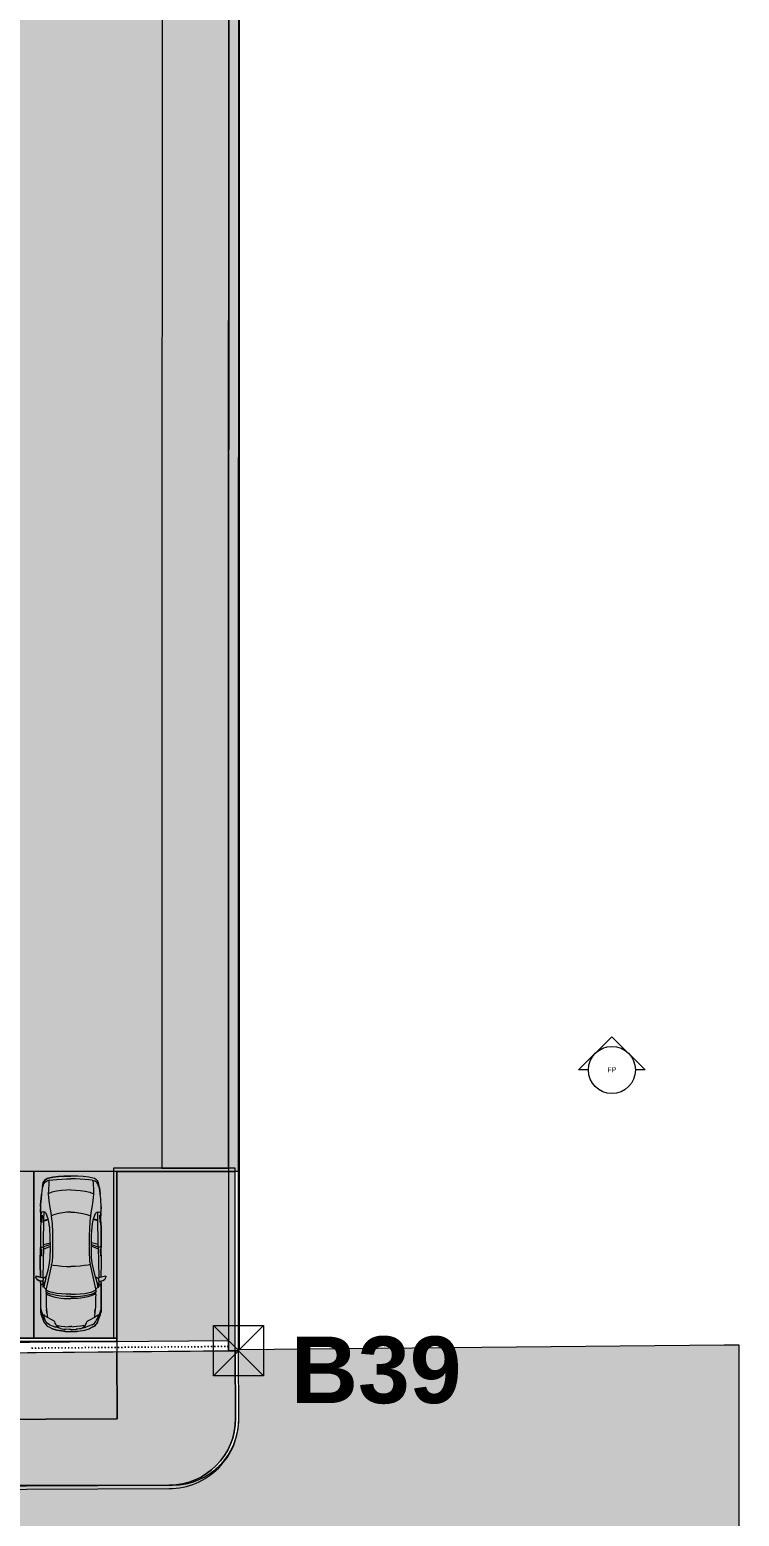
# Model space of a CAD drawing. Header units: millimetres. Extents: x 141848 to 1648660, y -465012 to -151356.
# Drawn here: x 466618 to 487920, y -276038 to -231406 of the extents above; entities that cross this region are included whole.
import ezdxf

# ---------------------------------------------------------------- set-up
doc = ezdxf.new("R2010")
doc.units = ezdxf.units.MM
doc.header["$MEASUREMENT"] = 0
doc.linetypes.add('Points tirets', pattern=[335.138881, 176.388884, -88.194442, 0, -70.555556])
doc.linetypes.add('Wipeout_Contour', pattern=[1000, 0, -1000])
for name, color, linetype in [('Divers - Dessin général', 7, 'Continuous'), ('Extérieur - Environnement', 7, 'Continuous'), ('Marques - Façades', 7, 'Continuous'), ('Sols_ Dalles', 7, 'Continuous'), ('Structure - Murs extérieurs', 7, 'Continuous'), ('Textes - 1_100', 7, 'Continuous'), ('TopoAlt', 7, 'Continuous')]:
    doc.layers.add(name, color=color, linetype=linetype)
doc.styles.add('STYLE_GENERE_2', font='')
doc.styles.add('STYLE_GENERE_3', font='')
doc.styles.get('STYLE_GENERE_2').set_extended_font_data('Arial')
doc.styles.get('STYLE_GENERE_3').set_extended_font_data('Arial', bold=True)

# ---------------------------------------------------------------- blocks, each defined once
blk = doc.blocks.new('Garde-corps_3_1')
at = {"color": 7, "linetype": 'Continuous', "lineweight": 5}
for p, q in [((466702, -270988), (466672, -270988)), ((466687, -270968), (466687, -271008)), ((466802, -270987), (466772, -270987)), ((466787, -270967), (466787, -271007)), ((466901, -270986), (466871, -270987)), ((466886, -270966), (466887, -271006)), ((467001, -270985), (466971, -270986)), ((466986, -270966), (466986, -271006)), ((467101, -270985), (467071, -270985)), ((467086, -270965), (467086, -271005)), ((467201, -270984), (467171, -270984)), ((467186, -270964), (467186, -271004)), ((467301, -270983), (467271, -270983)), ((467285, -270963), (467286, -271003)), ((467400, -270982), (467370, -270982)), ((467385, -270962), (467385, -271002)), ((467500, -270981), (467470, -270982)), ((467485, -270961), (467485, -271001)), ((467600, -270981), (467570, -270981)), ((467585, -270961), (467585, -271001)), ((467700, -270980), (467670, -270980)), ((467684, -270960), (467685, -271000)), ((467799, -270979), (467769, -270979)), ((467784, -270959), (467784, -270999)), ((467899, -270978), (467869, -270978)), ((467884, -270958), (467884, -270998)), ((467999, -270977), (467969, -270978)), ((467984, -270957), (467984, -270997)), ((468099, -270976), (468069, -270977)), ((468083, -270957), (468084, -270997)), ((468198, -270976), (468168, -270976)), ((468183, -270956), (468183, -270996)), ((468298, -270975), (468268, -270975)), ((468283, -270955), (468283, -270995)), ((468398, -270974), (468368, -270974)), ((468383, -270954), (468383, -270994)), ((468498, -270973), (468468, -270973)), ((468482, -270953), (468483, -270993)), ((468597, -270972), (468567, -270973)), ((468582, -270952), (468583, -270992)), ((468697, -270972), (468667, -270972)), ((468682, -270952), (468682, -270992)), ((468797, -270971), (468767, -270971)), ((468782, -270951), (468782, -270991)), ((468897, -270970), (468867, -270970)), ((468881, -270950), (468882, -270990)), ((468996, -270969), (468966, -270969)), ((468981, -270949), (468982, -270989)), ((469096, -270968), (469066, -270969)), ((469081, -270948), (469081, -270988)), ((469196, -270967), (469166, -270968)), ((469181, -270948), (469181, -270988)), ((469296, -270967), (469266, -270967)), ((469280, -270947), (469281, -270987)), ((469395, -270966), (469365, -270966)), ((469380, -270946), (469381, -270986)), ((469495, -270965), (469465, -270965)), ((469480, -270945), (469480, -270985)), ((469595, -270964), (469565, -270964)), ((469580, -270944), (469580, -270984)), ((469695, -270963), (469665, -270964)), ((469679, -270943), (469680, -270983)), ((469794, -270963), (469764, -270963)), ((469779, -270943), (469780, -270983)), ((469894, -270962), (469864, -270962)), ((469879, -270942), (469879, -270982)), ((469994, -270961), (469964, -270961)), ((469979, -270941), (469979, -270981)), ((470094, -270960), (470064, -270960)), ((470079, -270940), (470079, -270980)), ((470193, -270959), (470163, -270959)), ((470178, -270939), (470179, -270979)), ((470293, -270958), (470263, -270959)), ((470278, -270939), (470278, -270979)), ((470393, -270958), (470363, -270958)), ((470378, -270938), (470378, -270978)), ((470493, -270957), (470463, -270957)), ((470478, -270937), (470478, -270977)), ((470592, -270956), (470562, -270956)), ((470577, -270936), (470578, -270976)), ((470692, -270955), (470662, -270955)), ((470677, -270935), (470677, -270975)), ((470792, -270954), (470762, -270955)), ((470777, -270934), (470777, -270974)), ((470892, -270954), (470862, -270954)), ((470877, -270934), (470877, -270974)), ((470991, -270953), (470961, -270953)), ((470976, -270933), (470977, -270973)), ((471091, -270952), (471061, -270952)), ((471076, -270932), (471076, -270972)), ((471191, -270951), (471161, -270951)), ((471176, -270931), (471176, -270971)), ((471291, -270950), (471261, -270950)), ((471276, -270930), (471276, -270970)), ((471391, -270949), (471361, -270950)), ((471375, -270930), (471376, -270970)), ((471490, -270949), (471460, -270949)), ((471475, -270929), (471475, -270969)), ((471590, -270948), (471560, -270948)), ((471575, -270928), (471575, -270968)), ((471690, -270947), (471660, -270947)), ((471675, -270927), (471675, -270967)), ((471790, -270946), (471760, -270946)), ((471774, -270926), (471775, -270966)), ((471889, -270945), (471859, -270946)), ((471874, -270925), (471874, -270965)), ((471989, -270944), (471959, -270945)), ((471974, -270925), (471974, -270965)), ((472089, -270944), (472059, -270944)), ((472074, -270924), (472074, -270964)), ((472189, -270943), (472159, -270943)), ((472173, -270923), (472174, -270963)), ((472288, -270942), (472258, -270942)), ((472273, -270922), (472273, -270962)), ((472388, -270941), (472358, -270941)), ((472373, -270921), (472373, -270961)), ((472488, -270940), (472458, -270941)), ((472473, -270921), (472473, -270961))]:
    blk.add_line(p, q, dxfattribs=at)
at = {"color": 7, "linetype": 'Points tirets', "lineweight": 5}
blk.add_line((472553, -270940), (472588, -270940), dxfattribs=at)
at = {"color": 7, "linetype": 'Continuous', "lineweight": 5, "flags": 128}
blk.add_lwpolyline([(472573, -270960), (472575, -270959), (472578, -270958), (472580, -270957), (472582, -270955), (472584, -270952), (472586, -270950), (472587, -270946), (472587, -270943), (472588, -270940), (472587, -270936), (472587, -270933), (472585, -270930), (472584, -270927), (472582, -270924), (472580, -270922), (472578, -270921), (472575, -270920), (472572, -270920), (472570, -270920), (472567, -270921), (472565, -270922), (472563, -270924), (472561, -270927), (472560, -270930), (472558, -270933), (472558, -270936), (472558, -270940), (472558, -270943), (472559, -270947), (472560, -270950), (472561, -270953), (472563, -270955), (472565, -270957), (472568, -270959), (472570, -270959)], close=True, dxfattribs=at)
blk = doc.blocks.new('Façade_2_1', base_point=(359540, -262638))
at = {"layer": 'Marques - Façades', "color": 7, "linetype": 'Continuous', "lineweight": 5}
for p, q in [((483097, -262638), (484097, -261638)), ((484097, -261638), (485097, -262638)), ((483390, -262638), (483097, -262638)), ((485097, -262638), (484804, -262638))]:
    blk.add_line(p, q, dxfattribs=at)
blk.add_circle((484097, -262638), 707, dxfattribs=at)
at = {"layer": 'Marques - Façades', "color": 7, "lineweight": 5, "insert": (484228, -262705), "char_height": 150, "attachment_point": 9, "style": 'STYLE_GENERE_2'}
blk.add_mtext('\\A1;{\\pqr;\\pt0;\\fArial|b0|i0|c0|p38;FP}', dxfattribs=at)

msp = doc.modelspace()

# ---------------------------------------------------------------- hatches: boundary and pattern name
at = {"linetype": 'Continuous', "lineweight": 0, "true_color": 0x6f6f6f}
h = msp.add_hatch(color=8, dxfattribs=at)
h.paths.add_polyline_path([(360547.961, -275935.042), (360547.961, -295062.571), (487920.34, -293826.868), (487920.34, -270902.734), (487462.568, -270902.734), (472913.119, -271040.575), (472913.119, -163437.635), (371855.719, -163437.635), (371855.719, -271040.575), (371882.482, -271040.57), (371882.665, -272000.514, -0.409427364), (367883.201, -275935.042)])
h.paths.add_polyline_path([(377135.103, -260639.953), (373845.103, -260639.953), (373845.103, -248364.953), (373845.103, -243089.974), (373845.103, -242189.974), (377135.103, -242189.974)], flags=0)
h.paths.add_polyline_path([(415474.561, -260810.571), (380202.952, -260810.571), (380202.952, -230015.57), (380202.952, -193810.571), (380202.952, -171995.57), (431505.799, -171995.57), (464309.564, -171995.57), (464309.564, -262266.885), (436549.587, -262266.885), (436549.587, -189810.571), (412055.061, -189810.571), (412055.061, -201780.57), (412055.061, -204495.57), (415454.069, -204495.57), (415454.069, -208495.57), (415454.069, -218295.57), (405655.061, -218295.57), (405655.061, -222495.57), (415474.561, -222495.57)], flags=0)
h.paths.add_polyline_path([(381436.562, -269433.913, -0.09031866), (381558.292, -268727.623, -0.201448728), (382612.158, -267592.74, -0.104211445), (383417.525, -267415.055), (384017.498, -267409.371, -0.104044608), (384824.873, -267571.244, -0.238255457), (385983.776, -268953.318, -0.055188622), (386036.355, -269390.334), (386038.45, -269611.438), (386050.565, -270890.267), (385792.102, -271892.761, -0.267949192), (384069.602, -272909.124), (383469.629, -272914.808, -0.193717464), (382078.771, -272370.185, -0.070568756), (381728.183, -271931.262, -0.131652498), (381450.772, -270933.845)], flags=0)
h.paths.add_polyline_path([(392016.505, -273452.052), (392030.007, -267377.824, -0.380556701), (394016.505, -265609.826), (394094.233, -265609.826), (394094.233, -270609.826), (409094.233, -270609.826), (409094.233, -265609.826), (414055.71, -265609.826, -0.414213562), (415555.71, -267109.826), (415555.71, -273660.699, -0.345501612), (413836.804, -275433.432), (394027.271, -275599.002, -0.415791099), (392016.505, -273599.031)], flags=0)
h.paths.add_polyline_path([(424209.612, -271504.083, -0.134473934), (423930.467, -270484.937), (423930.467, -268984.937, -0.414213562), (425930.467, -266984.937), (426530.467, -266984.937, -0.414213562), (428530.467, -268984.937), (428530.467, -270484.937, -0.128820346), (428273.55, -271465.581, -0.270936291), (426530.467, -272484.937), (425930.467, -272484.937, -0.264979997)], flags=0)
h.paths.add_polyline_path([(436562.206, -273329.325), (436569.468, -267730.336, -0.098561509), (436800.237, -266943.721), (436817.2, -266951.545, -0.258849002), (438654.998, -265605.827), (438652.661, -265587.294), (439337.088, -265587.294), (439337.088, -265687.294), (439337.088, -270687.294), (469237.088, -270687.294), (469237.088, -265687.294), (470907.523, -265687.294), (472885.813, -265687.294), (472885.813, -267687.294), (472885.813, -271062.255, 0.001345761), (472885.842, -271073.021), (472896.728, -273095.233, -0.414213562), (470907.523, -275105.97), (462184.053, -275105.97, -0.005188955), (462130.957, -275116.103), (454147.511, -275196.191), (438770.531, -275253.24, -0.386553331), (436572.608, -273475.385, -0.025189219)], flags=0)
at = {"linetype": 'Continuous', "lineweight": 0, "true_color": 0x90b349}
for points in [[(371835.255, -163719.488), (371815.817, -271660.98), (373815.817, -271661.341), (373834.895, -165719.848), (470604.781, -165737.275), (470586.876, -265587.294), (472586.876, -265587.654), (472605.141, -163737.635)], [(469237.088, -270787.354), (439237.088, -270787.354), (439237.088, -273253.269), (469248.134, -273114.341), (469237.248, -271092.129), (469237.183, -271092.129, -0.001345761), (469237.103, -271062.255), (469237.088, -271062.255)]]:
    msp.add_hatch(color=55, dxfattribs=at).paths.add_polyline_path(points)
at = {"layer": 'Sols_ Dalles', "linetype": 'Continuous', "lineweight": 0, "true_color": 0x2e271c}
msp.add_hatch(color=250, dxfattribs=at).paths.add_polyline_path([(436660.829, -273253.269, 0.415791099), (438671.595, -275253.24), (470808.586, -275105.97, 0.414213562), (472797.791, -273095.233), (472786.905, -271073.021, -0.001345761), (472786.876, -271062.255), (472786.876, -267687.294), (472786.876, -265687.294), (469237.088, -265687.294), (469237.088, -270787.292), (469237.248, -271092.129), (469248.134, -273114.341), (439237.088, -273253.269), (439237.088, -270687.294), (439237.088, -265687.294), (438660.829, -265687.294, 0.258848905), (436813.282, -267154.752, 0.098561619), (436660.829, -267920.633)])

# ---------------------------------------------------------------- linework, layer by layer
at = {"color": 9, "linetype": 'Continuous', "lineweight": 5}
for points in [[(367883.201, -275935.042), (360547.961, -275935.042), (360547.961, -295062.571), (487920.34, -293826.868), (487920.34, -270902.734), (487462.568, -270902.734), (472913.119, -271040.575), (472913.119, -163437.635), (371862.558, -163437.635), (371862.558, -271040.575), (371855.719, -271040.575), (371855.902, -272000.519), (371882.665, -272000.514, -0.409427364)], [(436572.608, -273475.385, 0.386553331), (438770.531, -275253.24), (454147.511, -275196.191), (462130.957, -275116.103, 0.005188955), (462184.053, -275105.97), (470907.523, -275105.97, 0.414213562), (472896.728, -273095.233), (472885.842, -271073.021, -0.001345761), (472885.813, -271062.255), (472885.813, -267687.294), (472885.813, -265687.294), (470907.523, -265687.294), (469237.088, -265687.294), (469237.088, -270687.294), (439337.088, -270687.294), (439337.088, -265687.294), (439337.088, -265587.294), (438652.661, -265587.294), (438654.998, -265605.827, 0.258849002), (436817.2, -266951.545), (436800.237, -266943.721, 0.098561509), (436569.468, -267730.336), (436562.206, -273329.325, 0.025189219)]]:
    msp.add_lwpolyline(points, format="xyb", close=True, dxfattribs=at)
at = {"color": 7, "linetype": 'Continuous', "lineweight": 5}
msp.add_lwpolyline([(371835.255, -163719.488), (371815.817, -271660.98), (373815.817, -271661.341), (373834.895, -165719.848), (470604.781, -165737.275), (470586.876, -265587.294), (472586.876, -265587.654), (472605.141, -163737.635)], close=True, dxfattribs=at)
at = {"color": 255, "linetype": 'Continuous', "lineweight": 5, "flags": 128}
for points in [[(466737.088, -265687.294), (464237.088, -265687.294)], [(469237.088, -265687.294), (466737.088, -265687.294)]]:
    msp.add_lwpolyline(points, dxfattribs=at)
at = {"color": 7, "linetype": 'Continuous', "lineweight": 5}
msp.add_lwpolyline([(469237.088, -270787.354), (439237.088, -270787.354), (439237.088, -273253.269), (469248.134, -273114.341), (469237.248, -271092.129), (469237.183, -271092.129, -0.001345761), (469237.103, -271062.255), (469237.088, -271062.255)], format="xyb", close=True, dxfattribs=at)
at = {"color": 253, "linetype": 'Continuous', "lineweight": 5, "true_color": 0x9f9f9f, "flags": 128}
msp.add_lwpolyline([(469248.134, -273114.341), (439237.088, -273253.269)], dxfattribs=at)
at = {"layer": 'Extérieur - Environnement', "color": 7, "linetype": 'Continuous', "lineweight": 13}
for p, q in [((467056.977, -265961.821), (467026.326, -266016.54)), ((467026.326, -266016.54), (467056.977, -265961.821)), ((467083.839, -265932.912), (467056.977, -265961.821)), ((467056.977, -265961.821), (467083.839, -265932.912)), ((467060.987, -266022.127), (467089.607, -265991.939)), ((467141.435, -265900.703), (467083.839, -265932.912)), ((467083.839, -265932.912), (467141.435, -265900.703)), ((467089.607, -265991.939), (467139.285, -265969.4)), ((467211.209, -265950.545), (467139.285, -265969.4)), ((467308.459, -265858.076), (467141.435, -265900.703)), ((467141.435, -265900.703), (467308.459, -265858.076)), ((467195.244, -265954.731), (467188.112, -266059.811)), ((467211.209, -265950.545), (467309.526, -265935.102)), ((467485.399, -265837.164), (467308.459, -265858.076)), ((467308.459, -265858.076), (467485.399, -265837.164)), ((467309.508, -265935.105), (467436.736, -265922.562)), ((467436.736, -265922.562), (467577.295, -265914.145)), ((467645.528, -265828.356), (467485.399, -265837.164)), ((467485.399, -265837.164), (467645.528, -265828.356)), ((467577.295, -265914.145), (467719.844, -265909.477)), ((467852.971, -265825.764), (467645.528, -265828.356)), ((467645.528, -265828.356), (467852.971, -265825.764)), ((467719.844, -265909.477), (467852.971, -265908.163)), ((468060.414, -265828.356), (467852.971, -265825.764)), ((468060.414, -265828.356), (467852.971, -265825.764)), ((467986.098, -265909.477), (467852.971, -265908.163)), ((468128.647, -265914.145), (467986.098, -265909.477)), ((468220.543, -265837.164), (468060.414, -265828.356)), ((468220.543, -265837.164), (468060.414, -265828.356)), ((468269.206, -265922.562), (468128.647, -265914.145)), ((468397.483, -265858.076), (468220.543, -265837.164)), ((468397.483, -265858.076), (468220.543, -265837.164)), ((468396.434, -265935.105), (468269.206, -265922.562)), ((468494.733, -265950.545), (468396.416, -265935.102)), ((468564.507, -265900.703), (468397.483, -265858.076)), ((468564.507, -265900.703), (468397.483, -265858.076)), ((468494.733, -265950.545), (468566.657, -265969.4)), ((468510.699, -265954.731), (468517.83, -266059.811)), ((468622.103, -265932.912), (468564.507, -265900.703)), ((468622.103, -265932.912), (468564.507, -265900.703)), ((468616.335, -265991.939), (468566.657, -265969.4)), ((468644.956, -266022.127), (468616.335, -265991.939)), ((468648.965, -265961.821), (468622.103, -265932.912)), ((468648.965, -265961.821), (468622.103, -265932.912)), ((468679.616, -266016.54), (468648.965, -265961.821)), ((468679.616, -266016.54), (468648.965, -265961.821)), ((466968.314, -266372.439), (466956.792, -266500.926)), ((466956.792, -266500.926), (466968.314, -266372.439)), ((466982.138, -266254.36), (466968.314, -266372.439)), ((466982.138, -266254.36), (466968.314, -266372.439)), ((466999.431, -266145.59), (466982.136, -266254.371)), ((466999.431, -266145.59), (466982.136, -266254.371)), ((466982.136, -266254.371), (466982.138, -266254.36)), ((467026.326, -266016.54), (466999.431, -266145.59)), ((466999.431, -266145.59), (467026.326, -266016.54)), ((467023.447, -266135.297), (467029.844, -266101.535)), ((467029.844, -266101.535), (467042.124, -266060.723)), ((467042.124, -266060.723), (467060.987, -266022.127)), ((467177.216, -266235.469), (467168.925, -266361.049)), ((467168.925, -266361.049), (467180.266, -266476.985)), ((467286.313, -266310.612), (467168.993, -266361.74)), ((467188.112, -266059.811), (467177.216, -266235.469)), ((467424.133, -266275.57), (467286.313, -266310.612)), ((467571.689, -266253.728), (467424.133, -266275.57)), ((467718.218, -266242.406), (467571.689, -266253.728)), ((467852.971, -266238.96), (467718.218, -266242.406)), ((467852.971, -266238.96), (467987.724, -266242.406)), ((467987.724, -266242.406), (468134.253, -266253.728)), ((468134.253, -266253.728), (468281.809, -266275.57)), ((468281.809, -266275.57), (468419.629, -266310.612)), ((468419.629, -266310.612), (468536.95, -266361.74)), ((468517.83, -266059.811), (468528.726, -266235.469)), ((468537.017, -266361.049), (468525.677, -266476.985)), ((468528.726, -266235.469), (468537.017, -266361.049)), ((468663.819, -266060.723), (468644.956, -266022.127)), ((468676.099, -266101.535), (468663.819, -266060.723)), ((468682.496, -266135.297), (468676.099, -266101.535)), ((468706.512, -266145.59), (468679.616, -266016.54)), ((468706.512, -266145.59), (468679.616, -266016.54)), ((468723.806, -266254.371), (468706.512, -266145.59)), ((468706.512, -266145.59), (468723.806, -266254.371)), ((468723.805, -266254.36), (468737.628, -266372.439)), ((468737.628, -266372.439), (468723.806, -266254.371)), ((468749.151, -266500.926), (468737.628, -266372.439)), ((468749.151, -266500.926), (468737.628, -266372.439)), ((466944.806, -266743.57), (466944.761, -266812.144)), ((466944.806, -266743.57), (466944.761, -266812.144)), ((466944.761, -266812.144), (466952.023, -267015.116)), ((466952.023, -267015.116), (466944.761, -266812.144)), ((466946.571, -266685.688), (466944.806, -266743.57)), ((466944.806, -266743.57), (466946.571, -266685.688)), ((466952.996, -266589.935), (466946.571, -266685.688)), ((466946.571, -266685.688), (466952.996, -266589.935)), ((466956.792, -266500.926), (466952.996, -266589.935)), ((466952.996, -266589.935), (466956.792, -266500.926)), ((467180.266, -266476.985), (467213.065, -266709.08)), ((467213.065, -266709.08), (467249.237, -266924.692)), ((468492.877, -266709.08), (468456.705, -266924.692)), ((468525.677, -266476.985), (468492.877, -266709.08)), ((468752.947, -266589.935), (468749.151, -266500.926)), ((468752.947, -266589.935), (468749.151, -266500.926)), ((468759.372, -266685.688), (468752.947, -266589.935)), ((468759.372, -266685.688), (468752.947, -266589.935)), ((468753.92, -267015.116), (468761.181, -266812.144)), ((468753.92, -267015.116), (468761.181, -266812.144)), ((468761.136, -266743.57), (468759.372, -266685.688)), ((468761.136, -266743.57), (468759.372, -266685.688)), ((468761.181, -266812.144), (468761.136, -266743.57)), ((468761.136, -266743.57), (468761.181, -266812.144)), ((466949.809, -267195.422), (466945.459, -267398.632)), ((466949.809, -267195.422), (466945.459, -267398.632)), ((466952.023, -267015.116), (466949.809, -267195.422)), ((466949.809, -267195.422), (466952.023, -267015.116)), ((466953.295, -266976.682), (466952.023, -267015.116)), ((466957.61, -266945.179), (466953.295, -266976.682)), ((466966.014, -266917.174), (466957.61, -266945.179)), ((466978.715, -266906.682), (466966.014, -266917.174)), ((467009.693, -266901.909), (466978.715, -266906.682)), ((466990.689, -266993.88), (466983.272, -267214.66)), ((467060.307, -266903.116), (467009.693, -266901.909)), ((467033.209, -267636.148), (467038.169, -267325.351)), ((467038.169, -267325.351), (467041.101, -267118.034)), ((467040.408, -267167.062), (467124.796, -267149.83)), ((467040.681, -267147.769), (467125.069, -267130.537)), ((467041.101, -267118.034), (467046.925, -266902.797)), ((467082.782, -266910.293), (467060.307, -266903.116)), ((467095.78, -266925.468), (467082.782, -266910.293)), ((467110.674, -266951.662), (467095.78, -266925.468)), ((467132.078, -266995.684), (467110.674, -266951.662)), ((467124.796, -267149.83), (467182.211, -267138.68)), ((467125.069, -267130.537), (467177.55, -267120.345)), ((467155.493, -267052.956), (467132.078, -266995.684)), ((467174.822, -267109.617), (467155.493, -267052.956)), ((467194.657, -267187.636), (467174.822, -267109.617)), ((467206.066, -267275.127), (467194.657, -267187.636)), ((467211.912, -267324.705), (467206.066, -267275.127)), ((467217.006, -267376.543), (467211.912, -267324.705)), ((467249.237, -266924.692), (467264.451, -267017.735)), ((467372.149, -266979.133), (467264.451, -267017.735)), ((467264.451, -267017.735), (467276.122, -267105.162)), ((467276.121, -267105.146), (467282.814, -267178.67)), ((467282.813, -267178.656), (467287.78, -267253.131)), ((467287.779, -267253.127), (467292.183, -267329.924)), ((467292.182, -267329.914), (467296.948, -267438.034)), ((467489.998, -266948.269), (467372.149, -266979.133)), ((467612.753, -266925.666), (467489.998, -266948.269)), ((467735.436, -266911.78), (467612.753, -266925.666)), ((467852.971, -266907.061), (467735.436, -266911.78)), ((467852.971, -266907.061), (467970.507, -266911.78)), ((467970.507, -266911.78), (468093.189, -266925.666)), ((468093.189, -266925.666), (468215.944, -266948.269)), ((468215.944, -266948.269), (468333.794, -266979.133)), ((468333.794, -266979.133), (468441.491, -267017.735)), ((468413.76, -267329.914), (468408.994, -267438.034)), ((468418.163, -267253.127), (468413.76, -267329.924)), ((468423.13, -267178.656), (468418.163, -267253.131)), ((468429.822, -267105.146), (468423.129, -267178.67)), ((468441.491, -267017.735), (468429.82, -267105.162)), ((468456.705, -266924.692), (468441.491, -267017.735)), ((468488.936, -267376.543), (468494.03, -267324.705)), ((468494.03, -267324.705), (468499.876, -267275.127)), ((468499.876, -267275.127), (468511.285, -267187.636)), ((468511.285, -267187.636), (468531.12, -267109.617)), ((468581.146, -267149.83), (468523.731, -267138.68)), ((468580.873, -267130.537), (468528.393, -267120.345)), ((468531.12, -267109.617), (468550.449, -267052.956)), ((468550.449, -267052.956), (468573.864, -266995.684)), ((468573.864, -266995.684), (468595.269, -266951.662)), ((468665.262, -267147.769), (468580.873, -267130.537)), ((468665.534, -267167.062), (468581.146, -267149.83)), ((468595.269, -266951.662), (468610.162, -266925.468)), ((468610.162, -266925.468), (468623.161, -266910.293)), ((468623.161, -266910.293), (468645.635, -266903.116)), ((468645.635, -266903.116), (468696.249, -266901.909)), ((468664.841, -267118.034), (468659.018, -266902.797)), ((468667.773, -267325.351), (468664.841, -267118.034)), ((468672.734, -267636.148), (468667.773, -267325.351)), ((468696.249, -266901.909), (468727.227, -266906.682)), ((468715.253, -266993.88), (468722.671, -267214.66)), ((468727.227, -266906.682), (468739.928, -266917.174)), ((468739.928, -266917.174), (468748.333, -266945.179)), ((468748.333, -266945.179), (468752.647, -266976.682)), ((468752.647, -266976.682), (468753.92, -267015.116)), ((468756.134, -267195.422), (468753.92, -267015.116)), ((468756.134, -267195.422), (468753.92, -267015.116)), ((468760.483, -267398.632), (468756.134, -267195.422)), ((468756.134, -267195.422), (468760.483, -267398.632)), ((466940.674, -267681.866), (466938.156, -267973.113)), ((466940.674, -267681.866), (466938.156, -267973.113)), ((466945.459, -267398.632), (466940.674, -267681.866)), ((466945.459, -267398.632), (466940.674, -267681.866)), ((467028.248, -267950.448), (467033.209, -267636.148)), ((467223.244, -267464.557), (467217.006, -267376.543)), ((467229.631, -267592.686), (467223.244, -267464.557)), ((467234.631, -267735.926), (467229.631, -267592.686)), ((467237.054, -267879.457), (467234.631, -267735.926)), ((467296.948, -267438.031), (467300.919, -267575.552)), ((467300.919, -267575.552), (467300.957, -268178.518)), ((468405.024, -267575.552), (468404.985, -268178.518)), ((468408.995, -267438.031), (468405.024, -267575.552)), ((468468.889, -267879.457), (468471.312, -267735.926)), ((468471.312, -267735.926), (468476.312, -267592.686)), ((468476.312, -267592.686), (468482.699, -267464.557)), ((468482.699, -267464.557), (468488.936, -267376.543)), ((468677.694, -267950.448), (468672.734, -267636.148)), ((468765.268, -267681.866), (468760.483, -267398.632)), ((468760.483, -267398.632), (468765.268, -267681.866)), ((468767.787, -267973.113), (468765.268, -267681.866)), ((468765.268, -267681.866), (468767.787, -267973.113)), ((466938.156, -267973.113), (466936.187, -268405.992)), ((466936.187, -268405.992), (466938.156, -267973.113)), ((466938.156, -267973.113), (466959.864, -267963.349)), ((466959.864, -267963.349), (466961.82, -267962.783)), ((466961.82, -267962.783), (466965.078, -267962.088)), ((466965.078, -267962.088), (466990.991, -267957.432)), ((466969.549, -268069.3), (466966.973, -268228.63)), ((466968.05, -268008.036), (466969.549, -268069.3)), ((466990.991, -267957.432), (467028.248, -267950.448)), ((467028.248, -267950.448), (467021.809, -268407.601)), ((467027.277, -268019.427), (467237.194, -267931.001)), ((467237.054, -267879.457), (467028.265, -267949.357)), ((467029.465, -267873.372), (467236.236, -267831.01)), ((467230.247, -268264.184), (467234.441, -268171.56)), ((467234.441, -268171.56), (467237.592, -268077.471)), ((467237.592, -268077.471), (467237.054, -267879.457)), ((467300.957, -268178.518), (467297.121, -268282.803)), ((468404.985, -268178.518), (468408.822, -268282.803)), ((468468.35, -268077.471), (468468.889, -267879.457)), ((468471.501, -268171.56), (468468.35, -268077.471)), ((468678.666, -268019.427), (468468.748, -267931.001)), ((468468.889, -267879.457), (468677.677, -267949.357)), ((468676.478, -267873.372), (468469.706, -267831.01)), ((468475.695, -268264.184), (468471.501, -268171.56)), ((468677.694, -267950.448), (468684.133, -268407.601)), ((468714.951, -267957.432), (468677.694, -267950.448)), ((468740.865, -267962.088), (468714.951, -267957.432)), ((468737.892, -268008.036), (468736.394, -268069.3)), ((468736.394, -268069.3), (468738.97, -268228.63)), ((468744.123, -267962.783), (468740.865, -267962.088)), ((468746.078, -267963.349), (468744.123, -267962.783)), ((468767.787, -267973.113), (468746.078, -267963.349)), ((468769.755, -268405.992), (468767.787, -267973.113)), ((468769.755, -268405.992), (468767.787, -267973.113)), ((466936.187, -268405.992), (466938.666, -268855.376)), ((466938.666, -268855.376), (466936.187, -268405.992)), ((467021.81, -268407.601), (467015.362, -268873.649)), ((467105.385, -268900.718), (467177.585, -268612.975)), ((467177.585, -268612.975), (467213.002, -268433.588)), ((467233.08, -268665.461), (467190.9, -268850.052)), ((467213.002, -268433.588), (467224.148, -268350.336)), ((467224.148, -268350.336), (467230.247, -268264.184)), ((467273.237, -268485.5), (467233.08, -268665.461)), ((467273.237, -268485.5), (467276.316, -268471.184)), ((467273.237, -268485.5), (467332.208, -268495.563)), ((467276.316, -268471.184), (467276.623, -268470.505)), ((467284.968, -268425.327), (467276.537, -268470.695)), ((467290.791, -268379.084), (467284.968, -268425.327)), ((467294.588, -268331.956), (467290.789, -268379.107)), ((467297.121, -268282.796), (467294.587, -268331.972)), ((467332.208, -268495.563), (467440.824, -268509.721)), ((467440.824, -268509.721), (467577.909, -268524.319)), ((467577.909, -268524.319), (467722.354, -268535.706)), ((467722.354, -268535.706), (467852.971, -268540.229)), ((467983.589, -268535.706), (467852.971, -268540.229)), ((468128.033, -268524.319), (467983.589, -268535.706)), ((468265.118, -268509.721), (468128.033, -268524.319)), ((468373.735, -268495.563), (468265.118, -268509.721)), ((468432.705, -268485.5), (468373.735, -268495.563)), ((468408.821, -268282.796), (468411.356, -268331.972)), ((468411.355, -268331.956), (468415.153, -268379.107)), ((468415.151, -268379.084), (468420.974, -268425.327)), ((468420.974, -268425.327), (468429.405, -268470.695)), ((468429.626, -268471.184), (468429.319, -268470.505)), ((468432.705, -268485.5), (468429.626, -268471.184)), ((468432.705, -268485.5), (468472.863, -268665.461)), ((468472.863, -268665.461), (468515.043, -268850.052)), ((468481.795, -268350.336), (468475.695, -268264.184)), ((468492.941, -268433.588), (468481.795, -268350.336)), ((468528.357, -268612.975), (468492.941, -268433.588)), ((468600.557, -268900.718), (468528.357, -268612.975)), ((468684.133, -268407.601), (468690.58, -268873.649)), ((468767.277, -268855.376), (468769.755, -268405.992)), ((468767.277, -268855.376), (468769.755, -268405.992)), ((466938.666, -268855.376), (466805.293, -268824.575)), ((466805.293, -268824.575), (466805.293, -268858.864)), ((466805.293, -268824.575), (466977.328, -268864.305)), ((466805.293, -268824.575), (466805.293, -268858.864)), ((466805.293, -268858.864), (466814.154, -268896.996)), ((466814.154, -268896.996), (466805.293, -268858.864)), ((466814.154, -268896.996), (466846.012, -268928.955)), ((466846.012, -268928.955), (466814.154, -268896.996)), ((466846.012, -268928.955), (466896.552, -268958.446)), ((466896.552, -268958.446), (466846.012, -268928.955)), ((466896.552, -268958.446), (466939.065, -268972.665)), ((466962.527, -268980.512), (466896.552, -268958.446)), ((466939.065, -268972.665), (466939.323, -269028.074)), ((466939.323, -269028.074), (466939.065, -268972.665)), ((466939.323, -269028.074), (466940.375, -269106.124)), ((466939.323, -269028.074), (466940.375, -269106.124)), ((466964.21, -269094.519), (466940.375, -269106.124)), ((466940.375, -269106.124), (466944.526, -269761.281)), ((466940.375, -269106.124), (466944.526, -269761.281)), ((466990.511, -268980.446), (466962.527, -268980.512)), ((466985.806, -269078.043), (466964.21, -269094.519)), ((466977.328, -268864.305), (467000.458, -268869.809)), ((467010.667, -269058.02), (466985.806, -269078.043)), ((467000.683, -268975.338), (466990.511, -268980.446)), ((467000.458, -268869.809), (467024.578, -268876.024)), ((467008.758, -268967.805), (467000.683, -268975.338)), ((467013.636, -268973.482), (467006.431, -268969.976)), ((467018.566, -268947.698), (467008.758, -268967.805)), ((467010.667, -269058.02), (467008.833, -269119.394)), ((467008.833, -269119.394), (467010.112, -269142.411)), ((467013.636, -268973.482), (467010.667, -269058.02)), ((467072.815, -269013.798), (467010.667, -269058.02)), ((467024.578, -268921.171), (467018.566, -268947.698)), ((467121.76, -268835.461), (467024.578, -268895.945)), ((467024.578, -268876.024), (467024.578, -268921.171)), ((467032.623, -269141.742), (467039.971, -269127.825)), ((467105.385, -268900.718), (467039.971, -269127.825)), ((467039.971, -269127.825), (467051.417, -269154.267)), ((467149.749, -269030.342), (467109.585, -269213.352)), ((467190.9, -268850.052), (467149.749, -269030.342)), ((468515.043, -268850.052), (468556.193, -269030.342)), ((468556.193, -269030.342), (468596.358, -269213.352)), ((468584.183, -268835.461), (468681.364, -268895.945)), ((468600.557, -268900.718), (468665.971, -269127.825)), ((468633.128, -269013.798), (468695.275, -269058.02)), ((468665.971, -269127.825), (468654.526, -269154.267)), ((468673.319, -269141.742), (468665.971, -269127.825)), ((468705.485, -268869.809), (468681.364, -268876.024)), ((468681.364, -268876.024), (468681.364, -268921.171)), ((468681.364, -268921.171), (468687.376, -268947.698)), ((468687.376, -268947.698), (468697.184, -268967.805)), ((468692.307, -268973.482), (468699.512, -268969.976)), ((468692.307, -268973.482), (468695.275, -269058.02)), ((468695.275, -269058.02), (468720.137, -269078.043)), ((468695.275, -269058.02), (468697.11, -269119.394)), ((468697.11, -269119.394), (468695.831, -269142.411)), ((468697.184, -268967.805), (468705.259, -268975.338)), ((468705.259, -268975.338), (468715.431, -268980.446)), ((468728.614, -268864.305), (468705.485, -268869.809)), ((468715.431, -268980.446), (468743.415, -268980.512)), ((468720.137, -269078.043), (468741.733, -269094.519)), ((468900.649, -268824.575), (468728.614, -268864.305)), ((468741.733, -269094.519), (468765.568, -269106.124)), ((468743.415, -268980.512), (468809.39, -268958.446)), ((468761.417, -269761.281), (468765.568, -269106.124)), ((468765.568, -269106.124), (468761.417, -269761.281)), ((468765.568, -269106.124), (468766.619, -269028.074)), ((468766.619, -269028.074), (468765.568, -269106.124)), ((468766.619, -269028.074), (468766.877, -268972.665)), ((468766.619, -269028.074), (468766.877, -268972.665)), ((468766.877, -268972.665), (468809.39, -268958.446)), ((468900.649, -268824.575), (468767.277, -268855.376)), ((468809.39, -268958.446), (468859.93, -268928.955)), ((468809.39, -268958.446), (468859.93, -268928.955)), ((468859.93, -268928.955), (468891.789, -268896.996)), ((468859.93, -268928.955), (468891.789, -268896.996)), ((468891.789, -268896.996), (468900.649, -268858.864)), ((468891.789, -268896.996), (468900.649, -268858.864)), ((468900.649, -268858.864), (468900.649, -268824.575)), ((468900.649, -268824.575), (468900.649, -268858.864)), ((467010.112, -269142.411), (467011.15, -269148.165)), ((467011.15, -269148.165), (467014.072, -269153.829)), ((467017.533, -269156.902), (467014.072, -269153.829)), ((467021.282, -269156.936), (467017.533, -269156.902)), ((467025.178, -269154.389), (467021.282, -269156.936)), ((467025.178, -269154.389), (467028.27, -269150.029)), ((467028.27, -269150.029), (467032.617, -269141.742)), ((467051.417, -269154.267), (467064.76, -269175.776)), ((467064.76, -269175.776), (467073.957, -269186.973)), ((467073.957, -269186.973), (467083.677, -269197.411)), ((467083.677, -269197.411), (467109.585, -269213.352)), ((467106.295, -269238.276), (467104.151, -269268.704)), ((467104.151, -269268.704), (467104.931, -269304.066)), ((467161.309, -269337.286), (467104.931, -269304.066)), ((467104.931, -269304.066), (467113.259, -269337.784)), ((467109.585, -269213.352), (467106.295, -269238.276)), ((467171.108, -269278.711), (467106.295, -269238.276)), ((467126.575, -269357.141), (467107.044, -269387.53)), ((467107.044, -269387.53), (467109.223, -269470.882)), ((467109.222, -269470.819), (467111.867, -269617.644)), ((467109.224, -269470.865), (467109.224, -269470.882)), ((467109.598, -269213.352), (467109.585, -269213.352)), ((467113.259, -269337.784), (467113.285, -269337.799)), ((467126.575, -269357.141), (467113.259, -269337.784)), ((467126.58, -269357.181), (467126.575, -269357.141)), ((467126.58, -269357.181), (467171.184, -269386.898)), ((467231.513, -269364.909), (467161.309, -269337.286)), ((467239.864, -269304.966), (467171.105, -269278.71)), ((467171.184, -269386.898), (467241.062, -269419.474)), ((467297.159, -269383.674), (467231.513, -269364.909)), ((467305, -269323.678), (467239.857, -269304.965)), ((467241.062, -269419.474), (467254.123, -269424.336)), ((467254.123, -269424.336), (467344.664, -269452.15)), ((467425.602, -269409.223), (467297.159, -269383.674)), ((467431.292, -269347.1), (467304.994, -269323.677)), ((467344.664, -269452.15), (467443.711, -269473.079)), ((467566.283, -269426.562), (467425.602, -269409.223)), ((467569.435, -269362.462), (467431.292, -269347.1)), ((467443.711, -269473.079), (467548.618, -269487.903)), ((467548.618, -269487.903), (467646.58, -269496.699)), ((467711.067, -269436.38), (467566.283, -269426.562)), ((467712.365, -269370.864), (467569.433, -269362.461)), ((467646.58, -269496.699), (467745.152, -269501.675)), ((467852.971, -269439.488), (467711.067, -269436.38)), ((467853, -269373.424), (467712.363, -269370.863)), ((467745.152, -269501.675), (467852.978, -269503.419)), ((467852.942, -269373.424), (467993.579, -269370.863)), ((467960.79, -269501.675), (467852.965, -269503.419)), ((467852.971, -269439.488), (467994.875, -269436.38)), ((468059.363, -269496.699), (467960.79, -269501.675)), ((467993.577, -269370.864), (468136.509, -269362.461)), ((467994.875, -269436.38), (468139.659, -269426.562)), ((468157.324, -269487.903), (468059.363, -269496.699)), ((468136.507, -269362.462), (468274.651, -269347.1)), ((468139.659, -269426.562), (468280.341, -269409.223)), ((468262.231, -269473.079), (468157.324, -269487.903)), ((468361.279, -269452.15), (468262.231, -269473.079)), ((468274.651, -269347.1), (468400.948, -269323.677)), ((468280.341, -269409.223), (468408.783, -269383.674)), ((468451.82, -269424.336), (468361.279, -269452.15)), ((468400.943, -269323.678), (468466.085, -269304.965)), ((468408.783, -269383.674), (468474.43, -269364.909)), ((468464.88, -269419.474), (468451.82, -269424.336)), ((468534.759, -269386.898), (468464.88, -269419.474)), ((468466.079, -269304.966), (468534.838, -269278.71)), ((468474.43, -269364.909), (468544.633, -269337.286)), ((468579.362, -269357.181), (468534.759, -269386.898)), ((468534.834, -269278.711), (468599.648, -269238.276)), ((468544.633, -269337.286), (468601.012, -269304.066)), ((468579.362, -269357.181), (468579.368, -269357.141)), ((468579.368, -269357.141), (468592.684, -269337.784)), ((468579.368, -269357.141), (468598.899, -269387.53)), ((468592.684, -269337.784), (468592.657, -269337.799)), ((468601.012, -269304.066), (468592.684, -269337.784)), ((468596.721, -269470.819), (468594.075, -269617.644)), ((468596.345, -269213.352), (468596.358, -269213.352)), ((468622.266, -269197.411), (468596.358, -269213.352)), ((468596.358, -269213.352), (468599.648, -269238.276)), ((468596.718, -269470.865), (468596.718, -269470.882)), ((468598.899, -269387.53), (468596.72, -269470.882)), ((468599.648, -269238.276), (468601.791, -269268.704)), ((468601.791, -269268.704), (468601.012, -269304.066)), ((468631.986, -269186.973), (468622.266, -269197.411)), ((468641.182, -269175.776), (468631.986, -269186.973)), ((468654.526, -269154.267), (468641.182, -269175.776)), ((468677.673, -269150.029), (468673.325, -269141.742)), ((468680.764, -269154.389), (468677.673, -269150.029)), ((468680.764, -269154.389), (468684.66, -269156.936)), ((468684.66, -269156.936), (468688.409, -269156.902)), ((468688.409, -269156.902), (468691.87, -269153.829)), ((468694.793, -269148.165), (468691.87, -269153.829)), ((468695.831, -269142.411), (468694.793, -269148.165)), ((466944.526, -269761.281), (466944.443, -269812.104)), ((466944.526, -269761.281), (466944.443, -269812.104)), ((466944.443, -269812.104), (466944.554, -269850.175)), ((466944.443, -269812.104), (466944.554, -269850.175)), ((466944.526, -269761.281), (466954.369, -269834.646)), ((466944.554, -269850.175), (466945.08, -269883.286)), ((466944.554, -269850.175), (466945.08, -269883.286)), ((466945.08, -269883.286), (466947.881, -269907.43)), ((466945.08, -269883.286), (466947.881, -269907.43)), ((466947.881, -269907.43), (466958.278, -269954.786)), ((466958.278, -269954.786), (466947.881, -269907.43)), ((466954.369, -269834.646), (466985.895, -269917.011)), ((466958.278, -269954.786), (466965.293, -269980.291)), ((466965.293, -269980.291), (466958.278, -269954.786)), ((466965.293, -269980.291), (467019.112, -270130.226)), ((467019.112, -270130.226), (466965.293, -269980.291)), ((466965.484, -269863.685), (466965.535, -269864.697)), ((466985.895, -269917.011), (467027.496, -270046.609)), ((467040.5, -269991.066), (467037.767, -270002.769)), ((467037.767, -270002.769), (467039.081, -270015.863)), ((467039.081, -270015.863), (467040.027, -270030.793)), ((467044.954, -269989.8), (467040.5, -269991.066)), ((467049.841, -269991.957), (467044.954, -269989.8)), ((467060.78, -270006.248), (467049.841, -269991.957)), ((467074.402, -270019.786), (467060.78, -270006.248)), ((467091.476, -270034.588), (467074.402, -270019.786)), ((467111.867, -269617.644), (467116.159, -269739.103)), ((467116.159, -269739.103), (467120.696, -269825.642)), ((467120.694, -269825.621), (467129.475, -269922.935)), ((467129.475, -269922.935), (467120.724, -269825.642)), ((467129.475, -269922.935), (467143.097, -270016.18)), ((467143.093, -270016.157), (467153.373, -270072.418)), ((468562.849, -270016.157), (468552.569, -270072.418)), ((468576.467, -269922.935), (468562.845, -270016.18)), ((468585.248, -269825.621), (468576.467, -269922.935)), ((468576.467, -269922.935), (468585.218, -269825.642)), ((468589.783, -269739.103), (468585.246, -269825.642)), ((468594.075, -269617.644), (468589.783, -269739.103)), ((468614.467, -270034.588), (468631.54, -270019.786)), ((468631.54, -270019.786), (468645.162, -270006.248)), ((468645.162, -270006.248), (468656.101, -269991.957)), ((468656.101, -269991.957), (468660.989, -269989.8)), ((468660.989, -269989.8), (468665.442, -269991.066)), ((468665.442, -269991.066), (468668.176, -270002.769)), ((468666.862, -270015.863), (468665.915, -270030.793)), ((468668.176, -270002.769), (468666.862, -270015.863)), ((468720.048, -269917.011), (468678.447, -270046.609)), ((468686.831, -270130.226), (468740.649, -269980.291)), ((468686.831, -270130.226), (468740.649, -269980.291)), ((468751.573, -269834.646), (468720.048, -269917.011)), ((468740.459, -269863.685), (468740.407, -269864.697)), ((468740.649, -269980.291), (468747.664, -269954.786)), ((468740.649, -269980.291), (468747.664, -269954.786)), ((468747.664, -269954.786), (468758.061, -269907.43)), ((468747.664, -269954.786), (468758.061, -269907.43)), ((468761.417, -269761.281), (468751.573, -269834.646)), ((468758.061, -269907.43), (468760.862, -269883.286)), ((468760.862, -269883.286), (468758.061, -269907.43)), ((468760.862, -269883.286), (468761.389, -269850.175)), ((468761.389, -269850.175), (468760.862, -269883.286)), ((468761.389, -269850.175), (468761.5, -269812.104)), ((468761.5, -269812.104), (468761.389, -269850.175)), ((468761.5, -269812.104), (468761.417, -269761.281)), ((468761.417, -269761.281), (468761.5, -269812.104)), ((467019.112, -270130.226), (467056.35, -270217.2)), ((467056.35, -270217.2), (467019.112, -270130.226)), ((467039.832, -270072.924), (467027.496, -270046.609)), ((467050.276, -270087.473), (467039.832, -270072.924)), ((467040.027, -270030.793), (467045.933, -270061.6)), ((467045.933, -270061.6), (467052.28, -270081.4)), ((467057.601, -270096.772), (467050.276, -270087.473)), ((467052.28, -270081.4), (467057.601, -270096.772)), ((467056.35, -270217.2), (467076.895, -270252.572)), ((467056.35, -270217.2), (467076.895, -270252.572)), ((467078.785, -270147.072), (467057.601, -270096.772)), ((467076.895, -270252.572), (467101.073, -270283.992)), ((467076.895, -270252.572), (467101.073, -270283.992)), ((467106, -270191.422), (467078.785, -270147.072)), ((467109.418, -270047.873), (467091.476, -270034.588)), ((467101.073, -270283.992), (467146.102, -270325.3)), ((467101.073, -270283.992), (467146.102, -270325.3)), ((467146.318, -270236.78), (467106, -270191.422)), ((467153.373, -270072.418), (467109.418, -270047.873)), ((467146.102, -270325.3), (467209.818, -270364.897)), ((467146.102, -270325.3), (467209.818, -270364.897)), ((467210.644, -270287.509), (467146.318, -270236.78)), ((467262.788, -270128.798), (467153.373, -270072.418)), ((467209.818, -270364.897), (467306.613, -270411.682)), ((467209.818, -270364.897), (467306.613, -270411.682)), ((467210.644, -270287.509), (467318.678, -270334.551)), ((467346.225, -270167.904), (467262.788, -270128.798)), ((467306.613, -270411.682), (467434.103, -270453.32)), ((467434.103, -270453.32), (467306.613, -270411.682)), ((467318.678, -270334.551), (467405.909, -270364.687)), ((467355.614, -270178.323), (467346.225, -270167.904)), ((467368.795, -270201.019), (467355.614, -270178.323)), ((467384.934, -270238.748), (467368.781, -270200.996)), ((467400.002, -270273.148), (467384.934, -270238.748)), ((467417.784, -270306.15), (467400.002, -270273.148)), ((467486.156, -270382.581), (467405.909, -270364.687)), ((467443.53, -270342.487), (467417.784, -270306.15)), ((467434.103, -270453.32), (467500.342, -270464.898)), ((467500.342, -270464.898), (467434.103, -270453.32)), ((467469.399, -270367.761), (467443.53, -270342.487)), ((467448.495, -270315.683), (467450.939, -270311.79)), ((467448.643, -270326.509), (467448.495, -270315.683)), ((467471.703, -270353.332), (467448.643, -270326.509)), ((467450.939, -270311.79), (467458.185, -270308.145)), ((467458.185, -270308.145), (467467.098, -270307.893)), ((467467.098, -270307.893), (467557.965, -270326.346)), ((467486.156, -270382.581), (467469.399, -270367.761)), ((467516.463, -270388.521), (467471.703, -270353.332)), ((467500.342, -270464.898), (467571.961, -270471.45)), ((467571.961, -270471.45), (467500.342, -270464.898)), ((467544.623, -270400.674), (467516.463, -270388.521)), ((467544.623, -270400.674), (467568.191, -270406.754)), ((467557.965, -270326.346), (467668.99, -270340.803)), ((467568.186, -270406.753), (467594.183, -270411.739)), ((467594.171, -270411.737), (467639.089, -270417.696)), ((467639.089, -270417.696), (467690.981, -270421.621)), ((467668.99, -270340.803), (467772.127, -270347.688)), ((467810.37, -270426.56), (467690.981, -270421.621)), ((467823.249, -270343.014), (467772.127, -270347.688)), ((467791.837, -270425.927), (467792.478, -270425.927)), ((467852.983, -270426.22), (467810.37, -270426.56)), ((467823.249, -270343.014), (467853.786, -270343.014)), ((467882.693, -270343.014), (467852.156, -270343.014)), ((467852.96, -270426.22), (467895.572, -270426.56)), ((467882.693, -270343.014), (467933.815, -270347.688)), ((467895.572, -270426.56), (468014.961, -270421.621)), ((467914.105, -270425.927), (467913.464, -270425.927)), ((468036.952, -270340.803), (467933.815, -270347.688)), ((468066.854, -270417.696), (468014.961, -270421.621)), ((468147.977, -270326.346), (468036.952, -270340.803)), ((468111.772, -270411.737), (468066.854, -270417.696)), ((468137.756, -270406.753), (468111.759, -270411.739)), ((468133.981, -270471.45), (468205.6, -270464.898)), ((468133.981, -270471.45), (468205.6, -270464.898)), ((468161.32, -270400.674), (468137.752, -270406.754)), ((468238.844, -270307.893), (468147.977, -270326.346)), ((468161.32, -270400.674), (468189.479, -270388.521)), ((468189.479, -270388.521), (468234.24, -270353.332)), ((468205.6, -270464.898), (468271.84, -270453.32)), ((468205.6, -270464.898), (468271.84, -270453.32)), ((468219.787, -270382.581), (468300.033, -270364.687)), ((468219.787, -270382.581), (468236.543, -270367.761)), ((468234.24, -270353.332), (468257.299, -270326.509)), ((468236.543, -270367.761), (468262.413, -270342.487)), ((468247.757, -270308.145), (468238.844, -270307.893)), ((468255.003, -270311.79), (468247.757, -270308.145)), ((468257.447, -270315.683), (468255.003, -270311.79)), ((468257.299, -270326.509), (468257.447, -270315.683)), ((468262.413, -270342.487), (468288.158, -270306.15)), ((468271.84, -270453.32), (468399.329, -270411.682)), ((468271.84, -270453.32), (468399.329, -270411.682)), ((468288.158, -270306.15), (468305.941, -270273.148)), ((468387.264, -270334.551), (468300.033, -270364.687)), ((468305.941, -270273.148), (468321.008, -270238.748)), ((468321.008, -270238.748), (468337.162, -270200.996)), ((468337.148, -270201.019), (468350.329, -270178.323)), ((468350.329, -270178.323), (468359.718, -270167.904)), ((468359.718, -270167.904), (468443.155, -270128.798)), ((468495.298, -270287.509), (468387.264, -270334.551)), ((468399.329, -270411.682), (468496.124, -270364.897)), ((468496.124, -270364.897), (468399.329, -270411.682)), ((468443.155, -270128.798), (468552.569, -270072.418)), ((468495.298, -270287.509), (468559.624, -270236.78)), ((468496.124, -270364.897), (468559.841, -270325.3)), ((468559.841, -270325.3), (468496.124, -270364.897)), ((468552.569, -270072.418), (468596.525, -270047.873)), ((468559.624, -270236.78), (468599.942, -270191.422)), ((468559.841, -270325.3), (468604.87, -270283.992)), ((468604.87, -270283.992), (468559.841, -270325.3)), ((468596.525, -270047.873), (468614.467, -270034.588)), ((468599.942, -270191.422), (468627.157, -270147.072)), ((468604.87, -270283.992), (468629.047, -270252.572)), ((468629.047, -270252.572), (468604.87, -270283.992)), ((468627.157, -270147.072), (468648.341, -270096.772)), ((468629.047, -270252.572), (468649.592, -270217.2)), ((468649.592, -270217.2), (468629.047, -270252.572)), ((468653.663, -270081.4), (468648.341, -270096.772)), ((468648.341, -270096.772), (468655.667, -270087.473)), ((468649.592, -270217.2), (468686.831, -270130.226)), ((468649.592, -270217.2), (468686.831, -270130.226)), ((468660.009, -270061.6), (468653.663, -270081.4)), ((468655.667, -270087.473), (468666.11, -270072.924)), ((468665.915, -270030.793), (468660.009, -270061.6)), ((468666.11, -270072.924), (468678.447, -270046.609)), ((467571.961, -270471.45), (467639.948, -270475.543)), ((467639.948, -270475.543), (467571.961, -270471.45)), ((467639.948, -270475.543), (467677.21, -270476.634)), ((467677.21, -270476.634), (467639.948, -270475.543)), ((467677.21, -270476.634), (467677.21, -270487.463)), ((467677.21, -270487.463), (467677.21, -270476.634)), ((467677.21, -270487.463), (468028.733, -270487.463)), ((467677.21, -270487.463), (467852.971, -270487.463)), ((468028.733, -270487.463), (467852.971, -270487.463)), ((468028.733, -270476.634), (468065.994, -270475.543)), ((468028.733, -270476.634), (468065.994, -270475.543)), ((468028.733, -270487.463), (468028.733, -270476.634)), ((468028.733, -270487.463), (468028.733, -270476.634)), ((468065.994, -270475.543), (468133.981, -270471.45)), ((468065.994, -270475.543), (468133.981, -270471.45))]:
    msp.add_line(p, q, dxfattribs=at)
at = {"layer": 'Sols_ Dalles', "color": 7, "linetype": 'Continuous', "lineweight": 5, "flags": 128}
msp.add_lwpolyline([(436660.829, -273253.269, 0.415791099), (438671.595, -275253.24), (470808.586, -275105.97, 0.414213562), (472797.791, -273095.233), (472786.905, -271073.021, -0.001345761), (472786.876, -271062.255), (472786.876, -267687.294), (472786.876, -265687.294), (469237.088, -265687.294), (469237.088, -270787.292), (469237.248, -271092.129), (469248.134, -273114.341), (439237.088, -273253.269), (439237.088, -270687.294), (439237.088, -265687.294), (438660.829, -265687.294, 0.258848905), (436813.282, -267154.752, 0.098561619), (436660.829, -267920.633)], format="xyb", close=True, dxfattribs=at)
at = {"layer": 'Sols_ Dalles', "color": 250, "linetype": 'Continuous', "lineweight": 5, "true_color": 0x1f1f1f}
msp.add_lwpolyline([(436660.829, -273253.269, 0.415791099), (438671.595, -275253.24), (470808.586, -275105.97, 0.414213562), (472797.791, -273095.233), (472786.905, -271073.021, -0.001345761), (472786.876, -271062.255), (472786.876, -267687.294), (472786.876, -265687.294), (469237.088, -265687.294), (469237.088, -270787.292), (469237.248, -271092.129), (469248.134, -273114.341), (439237.088, -273253.269), (439237.088, -270687.294), (439237.088, -265687.294), (438660.829, -265687.294, 0.258848905), (436813.282, -267154.752, 0.098561619), (436660.829, -267920.633)], format="xyb", close=True, dxfattribs=at)
at = {"layer": 'Structure - Murs extérieurs', "color": 7, "linetype": 'Continuous', "lineweight": 5}
for points in [[(469137.088, -265587.294), (469137.088, -265687.294)], [(472786.876, -265587.294), (469137.088, -265587.294)], [(469137.088, -265687.294), (469137.088, -270687.292)], [(469237.088, -265687.294), (472786.876, -265687.294)], [(469237.088, -270687.292), (469237.088, -265687.294)], [(439237.088, -270787.292), (469237.088, -270787.292)], [(469137.088, -270687.292), (439337.088, -270687.292)], [(469237.088, -270787.292), (469237.088, -270687.292)], [(472786.905, -271073.021), (472797.791, -273095.233)], [(472897.789, -273094.695), (472886.904, -271072.482)], [(470808.586, -275105.97), (438671.595, -275253.24)], [(438672.092, -275353.239), (470809.084, -275205.969)]]:
    msp.add_lwpolyline(points, dxfattribs=at)
for centre, radius, start, end in [((474786.876, -271062.255), 2000, 180, 180.3084255), ((474786.876, -271062.255), 1900, 180, 180.3084255), ((470797.82, -273105.999), 2000, 270.3084255, 0.3084255), ((470797.82, -273105.999), 2100, 270.3073201, 0.3084255)]:
    msp.add_arc(centre, radius, start, end, dxfattribs=at)
at = {"layer": 'TopoAlt', "color": 211, "linetype": 'Continuous', "lineweight": 5, "true_color": 0xfe55ff}
msp.add_line((472585.867, -270769.248), (472585.813, -271069.253), dxfattribs=at)
msp.add_line((472585.867, -270769.248), (472585.813, -271069.253), dxfattribs=at)
for points in [[(472605.141, -163737.635), (472585.867, -270769.248)], [(472885.813, -271067.638), (472905.141, -163737.635)], [(472885.813, -271067.638), (472585.813, -271069.253)]]:
    msp.add_lwpolyline(points, dxfattribs=at)
at = {"layer": 'TopoAlt', "color": 190, "linetype": 'Continuous', "lineweight": 5, "true_color": 0x8002ff}
for points in [[(472585.867, -270769.248), (436746.476, -271071.504)], [(464209.486, -271114.343), (472585.813, -271069.253)]]:
    msp.add_lwpolyline(points, dxfattribs=at)

# ---------------------------------------------------------------- block references
at = {"layer": 'Marques - Façades', "color": 14, "lineweight": 5, "true_color": 0xa40f02}
msp.add_blockref('Façade_2_1', (359539.81, -262638.16), dxfattribs=at)

# ---------------------------------------------------------------- texts
at = {"layer": 'Textes - 1_100', "color": 14, "linetype": 'Continuous', "lineweight": 5, "true_color": 0x990000, "insert": (474455.868, -271657.247), "char_height": 2000, "attachment_point": 4, "rotation": 0.0056521, "style": 'STYLE_GENERE_3'}
msp.add_mtext('\\A1;{\\pql;\\fArial|b1|i0|c0|p38;B3\\fArial|b1|i0|c0|p38;9}', dxfattribs=at)

# ---------------------------------------------------------------- next in the draw order: wipeouts: each hides what was drawn before it
at = {"color": 254, "linetype": 'Wipeout_Contour', "lineweight": 0, "ltscale": 2167709.603975258}
msp.add_wipeout([(469237.088, -271162.255), (469237.103, -271162.255), (469237.103, -271062.255), (469237.088, -271062.255)], dxfattribs=at).dxf.layer = 'Structure - Murs extérieurs'

# ---------------------------------------------------------------- next in the draw order: linework, layer by layer
at = {"layer": 'Structure - Murs extérieurs', "color": 7, "linetype": 'Continuous', "lineweight": 5}
for points in [[(469237.103, -271062.255), (469237.088, -271062.255)], [(469237.088, -271162.255), (469237.103, -271162.255)]]:
    msp.add_lwpolyline(points, dxfattribs=at)

# ---------------------------------------------------------------- next in the draw order: wipeouts: each hides what was drawn before it
at = {"color": 254, "linetype": 'Wipeout_Contour', "lineweight": 0, "ltscale": 2117691.449904223}
msp.add_wipeout([(472585.867, -270769.248), (436746.471, -271070.502), (436748.136, -271379.892), (472585.813, -271069.253)], dxfattribs=at).dxf.layer = 'TopoAlt'

# ---------------------------------------------------------------- next in the draw order: linework, layer by layer
at = {"color": 14, "linetype": 'Continuous', "lineweight": 5, "true_color": 0xa40f02}
for p, q in [((472130.953, -270312.927), (473640.672, -271822.348)), ((472131.102, -271822.497), (473640.523, -270312.778))]:
    msp.add_line(p, q, dxfattribs=at)
at = {"color": 255, "linetype": 'Continuous', "lineweight": 5, "flags": 128}
for points in [[(466737.088, -265687.294), (466737.088, -270687.294)], [(466737.088, -270687.294), (466737.088, -265687.294)], [(469237.088, -270687.294), (469237.088, -265687.294)], [(464237.088, -270687.294), (466737.088, -270687.294)], [(466737.088, -270687.294), (469237.088, -270687.294)]]:
    msp.add_lwpolyline(points, dxfattribs=at)
at = {"color": 253, "linetype": 'Continuous', "lineweight": 5, "true_color": 0x9f9f9f, "flags": 128}
for points in [[(469237.088, -265687.294), (469237.088, -271062.255)], [(469237.088, -271062.255), (469237.103, -271062.255)], [(469237.183, -271092.129), (469237.248, -271092.129)], [(469237.248, -271092.129), (469248.134, -273114.341)]]:
    msp.add_lwpolyline(points, dxfattribs=at)
at = {"color": 14, "linetype": 'Continuous', "lineweight": 5, "true_color": 0xa40f02, "flags": 128}
msp.add_lwpolyline([(473640.523, -270312.778), (473640.672, -271822.348), (472131.102, -271822.497), (472130.953, -270312.927)], close=True, dxfattribs=at)
at = {"color": 253, "linetype": 'Continuous', "lineweight": 5, "true_color": 0x9f9f9f, "flags": 128}
msp.add_lwpolyline([(469237.103, -271062.255, 0.001345761), (469237.183, -271092.129)], format="xyb", dxfattribs=at)
at = {"layer": 'Divers - Dessin général', "color": 14, "linetype": 'Continuous', "lineweight": 5, "true_color": 0x990000}
msp.add_lwpolyline([(472905.195, -163437.635), (472885.813, -271067.638), (371555.907, -272027.634), (371538.537, -197317.635), (371535.195, -163437.635)], close=True, dxfattribs=at)
at = {"layer": 'Structure - Murs extérieurs', "color": 7, "linetype": 'Continuous', "lineweight": 5, "flags": 128}
msp.add_lwpolyline([(439337.088, -270787.292), (469137.088, -270787.292), (469237.088, -270787.292), (469237.088, -270687.292), (469237.088, -265687.294), (472786.876, -265687.294), (472786.876, -265587.294), (469237.088, -265587.294), (469137.088, -265587.294), (469137.088, -265687.294), (469137.088, -270687.292), (439337.088, -270687.292)], dxfattribs=at)
msp.add_lwpolyline([(438672.092, -275353.239), (470809.084, -275205.969, 0.414219213), (472897.789, -273094.695), (472886.904, -271072.482), (472786.905, -271073.021), (472797.791, -273095.233, -0.414213562), (470808.586, -275105.97), (438671.595, -275253.24, -0.415791099)], format="xyb", dxfattribs=at)
at = {"layer": 'TopoAlt', "color": 7, "linetype": 'Continuous', "lineweight": 5, "flags": 128}
for points in [[(371535.195, -163437.635), (371535.252, -163737.635), (371555.889, -271934.337), (371855.889, -271934.279), (371835.252, -163737.635), (472605.141, -163737.635), (472585.867, -270769.248), (472585.813, -271069.253), (472885.813, -271067.638), (472905.141, -163737.635), (472905.195, -163437.635), (472605.195, -163437.635), (371835.195, -163437.635)], [(472585.867, -270769.248), (436746.471, -271070.502), (436748.136, -271379.892), (472585.813, -271069.253)]]:
    msp.add_lwpolyline(points, close=True, dxfattribs=at)

# ---------------------------------------------------------------- next in the draw order: block references
at = {"color": 7, "linetype": 'Continuous', "lineweight": 5}
msp.add_blockref('Garde-corps_3_1', (0, 0), dxfattribs=at)

doc.saveas('drawing.dxf')
